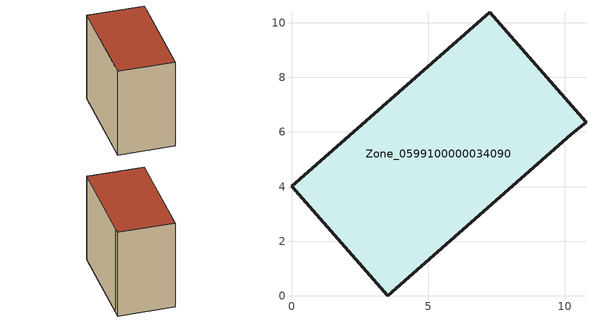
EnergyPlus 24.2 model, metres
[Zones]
Zone_0599100000034090
 floor ground (C_G): 10.24,5.91 3.52,0 0,4.02 7.26,10.39 10.78,6.36 z0
 wall outside (C_F): 7.26,10.39 0,4.02 3.52,0 10.24,5.91 10.78,6.36 7.26,10.39 z0:8.87
 roof outside (C_R): 10.78,6.36 7.26,10.39 0,4.02 3.52,0 10.24,5.91 z8.87
[BUILDING]
Pand.0599100000034090: North Axis=0; Terrain=City; Loads Convergence Tolerance Value=0.04; Temperature Convergence Tolerance Value=0.4; Solar Distribution=FullExterior; Maximum Number of Warmup Days=25; Minimum Number of Warmup Days=1
[Site:Location]
Rotterdam.The.Hague.AP_ZH_NLD Design_Conditions: Latitude=51.96; Longitude=4.45; Time Zone=1; Elevation=-4.5
[SITE:GROUNDTEMPERATURE:BUILDINGSURFACE]
18, 18, 18, 18, 18, 18, 18, 18, 18, 18, 18, 18
[MATERIAL] Thermal Absorptance=0.9; Solar Absorptance=0.7; Visible Absorptance=0.7
Name | Roughness | Thickness | Conductivity | Density | Specific Heat
G.TI.1975-1991 | MediumSmooth | 0.15 | 0.288461 | 540 | 1210
F.TI.1975-1991 | Rough | 0.3 | 0.230769 | 1920 | 840
R.TI.1975-1991 | MediumRough | 0.2 | 0.153846 | 1500 | 1000
[CONSTRUCTION]
C_G: G.TI.1975-1991
C_F: F.TI.1975-1991
C_R: R.TI.1975-1991
[ZONE]
Zone_0599100000034090: Type=1; Multiplier=1; Ceiling Height=Autocalculate; Volume=Autocalculate; Floor Area=autocalculate; Part of Total Floor Area=Yes
[ZONEINFILTRATION:DESIGNFLOWRATE]
Infil_Zone_0599100000034090: Zone or ZoneList or Space or SpaceList=Zone_0599100000034090; Schedule=AlwaysOn; Design Flow Rate Calculation Method=Flow/Area; Flow Rate per Floor Area=0.003; Constant Term Coefficient=1; Temperature Term Coefficient=0; Velocity Term Coefficient=0; Velocity Squared Term Coefficient=0
[HVACTEMPLATE:ZONE:IDEALLOADSAIRSYSTEM]
Zone_0599100000034090: Maximum Heating Supply Air Temperature=50; Minimum Cooling Supply Air Temperature=13; Maximum Heating Supply Air Humidity Ratio=0.0156; Minimum Cooling Supply Air Humidity Ratio=0.0077; Heating Limit=NoLimit; Cooling Limit=NoLimit; Dehumidification Control Type=ConstantSensibleHeatRatio; Cooling Sensible Heat Ratio=0.7; Dehumidification Setpoint=60; Humidification Control Type=None; Humidification Setpoint=30; Outdoor Air Method=None; Outdoor Air Flow Rate per Person=0.00944; Outdoor Air Flow Rate per Zone Floor Area=0; Outdoor Air Flow Rate per Zone=0; Demand Controlled Ventilation Type=None; Outdoor Air Economizer Type=NoEconomizer; Heat Recovery Type=None; Sensible Heat Recovery Effectiveness=0.7; Latent Heat Recovery Effectiveness=0.65
[ZONECONTROL:THERMOSTAT]
ThermostatControl_Zone_0599100000034090: Zone or ZoneList=Zone_0599100000034090; Control Type Schedule=DualSetpointControlType; Control 1=Thermostat_Zone_0599100000034090; Temperature Difference Between Cutout And Setpoint=0
[THERMOSTATSETPOINT:DUALSETPOINT]
Thermostat_Zone_0599100000034090: Heating Setpoint Temperature Schedule=HeatingSetpoint_Zone_0599100000034090; Cooling Setpoint Temperature Schedule=CoolingSetpoint_Zone_0599100000034090
[SCHEDULE:COMPACT]
HeatingSetpoint_Zone_0599100000034090: Through: 12/31, For: AllDays, Until: 24:00, 21
CoolingSetpoint_Zone_0599100000034090: Through: 12/31, For: AllDays, Until: 24:00, 24
DualSetpointControlType: Through: 12/31, For: AllDays, Until: 24:00, 4
AlwaysOn: Through: 12/31, For: AllDays, Until: 24:00, 1
